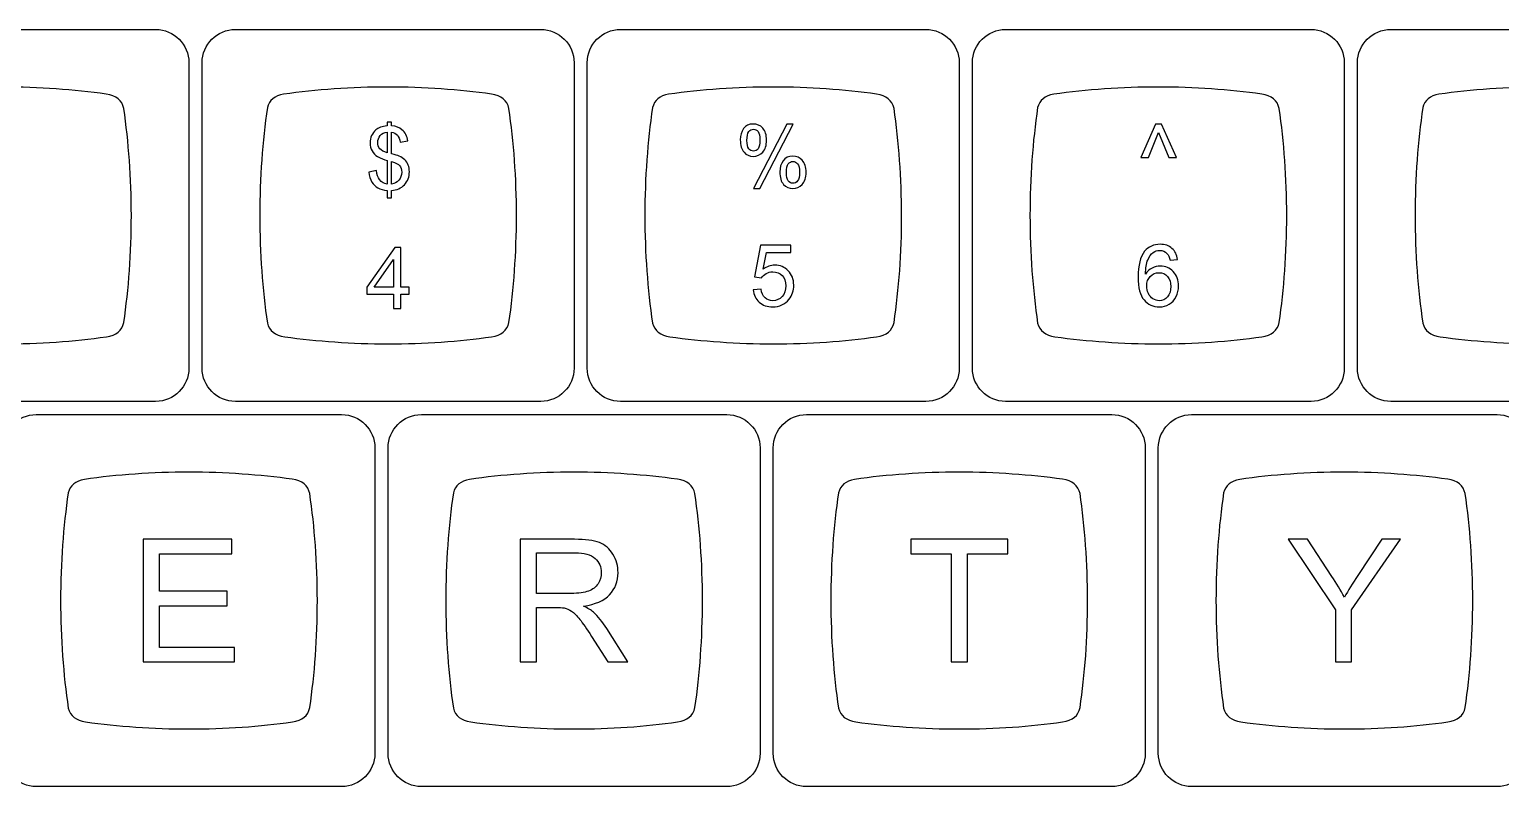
# Model space of a CAD drawing. Header units: millimetres. Extents: x -493 to 473, y -489 to 489.
# Drawn here: x -410 to -337.2, y -289.8 to -252.3 of the extents above; entities that cross this region are included whole.
import ezdxf

# ---------------------------------------------------------------- set-up
doc = ezdxf.new("R2010")
doc.units = ezdxf.units.MM
doc.header["$MEASUREMENT"] = 0
doc.layers.add('Layer 1', color=7, linetype='Continuous')

msp = doc.modelspace()

# ---------------------------------------------------------------- linework, layer by layer
at = {"layer": 'Layer 1', "color": 169}
for points in [[(-418.873, -270.7455), (-418.873, -270.7455), (-403.7656, -270.7455), (-403.7656, -270.7455), (-403.7656, -270.7455), (-402.8601, -270.7455), (-402.1193, -270.0047), (-402.1193, -269.0992), (-402.1193, -269.0992), (-402.1193, -269.0992), (-402.1193, -253.9918), (-402.1193, -253.9918), (-402.1193, -253.9918), (-402.1193, -253.0863), (-402.8601, -252.3455), (-403.7656, -252.3455), (-403.7656, -252.3455), (-403.7656, -252.3455), (-418.873, -252.3455), (-418.873, -252.3455), (-418.873, -252.3455), (-419.7785, -252.3455), (-420.5193, -253.0863), (-420.5193, -253.9918), (-420.5193, -253.9918), (-420.5193, -253.9918), (-420.5193, -269.0992), (-420.5193, -269.0992), (-420.5193, -269.0992), (-420.5193, -270.0047), (-419.7785, -270.7455), (-418.873, -270.7455)], [(-399.823, -270.7455), (-399.823, -270.7455), (-384.7156, -270.7455), (-384.7156, -270.7455), (-384.7156, -270.7455), (-383.8101, -270.7455), (-383.0693, -270.0047), (-383.0693, -269.0992), (-383.0693, -269.0992), (-383.0693, -269.0992), (-383.0693, -253.9918), (-383.0693, -253.9918), (-383.0693, -253.9918), (-383.0693, -253.0863), (-383.8101, -252.3455), (-384.7156, -252.3455), (-384.7156, -252.3455), (-384.7156, -252.3455), (-399.823, -252.3455), (-399.823, -252.3455), (-399.823, -252.3455), (-400.7285, -252.3455), (-401.4693, -253.0863), (-401.4693, -253.9918), (-401.4693, -253.9918), (-401.4693, -253.9918), (-401.4693, -269.0992), (-401.4693, -269.0992), (-401.4693, -269.0992), (-401.4693, -270.0047), (-400.7285, -270.7455), (-399.823, -270.7455)], [(-380.773, -270.7455), (-380.773, -270.7455), (-365.6656, -270.7455), (-365.6656, -270.7455), (-365.6656, -270.7455), (-364.7601, -270.7455), (-364.0193, -270.0047), (-364.0193, -269.0992), (-364.0193, -269.0992), (-364.0193, -269.0992), (-364.0193, -253.9918), (-364.0193, -253.9918), (-364.0193, -253.9918), (-364.0193, -253.0863), (-364.7601, -252.3455), (-365.6656, -252.3455), (-365.6656, -252.3455), (-365.6656, -252.3455), (-380.773, -252.3455), (-380.773, -252.3455), (-380.773, -252.3455), (-381.6785, -252.3455), (-382.4193, -253.0863), (-382.4193, -253.9918), (-382.4193, -253.9918), (-382.4193, -253.9918), (-382.4193, -269.0992), (-382.4193, -269.0992), (-382.4193, -269.0992), (-382.4193, -270.0047), (-381.6785, -270.7455), (-380.773, -270.7455)], [(-361.723, -270.7455), (-361.723, -270.7455), (-346.6156, -270.7455), (-346.6156, -270.7455), (-346.6156, -270.7455), (-345.7101, -270.7455), (-344.9693, -270.0047), (-344.9693, -269.0992), (-344.9693, -269.0992), (-344.9693, -269.0992), (-344.9693, -253.9918), (-344.9693, -253.9918), (-344.9693, -253.9918), (-344.9693, -253.0863), (-345.7101, -252.3455), (-346.6156, -252.3455), (-346.6156, -252.3455), (-346.6156, -252.3455), (-361.723, -252.3455), (-361.723, -252.3455), (-361.723, -252.3455), (-362.6285, -252.3455), (-363.3693, -253.0863), (-363.3693, -253.9918), (-363.3693, -253.9918), (-363.3693, -253.9918), (-363.3693, -269.0992), (-363.3693, -269.0992), (-363.3693, -269.0992), (-363.3693, -270.0047), (-362.6285, -270.7455), (-361.723, -270.7455)], [(-342.673, -270.7455), (-342.673, -270.7455), (-327.5656, -270.7455), (-327.5656, -270.7455), (-327.5656, -270.7455), (-326.6601, -270.7455), (-325.9193, -270.0047), (-325.9193, -269.0992), (-325.9193, -269.0992), (-325.9193, -269.0992), (-325.9193, -253.9918), (-325.9193, -253.9918), (-325.9193, -253.9918), (-325.9193, -253.0863), (-326.6601, -252.3455), (-327.5656, -252.3455), (-327.5656, -252.3455), (-327.5656, -252.3455), (-342.673, -252.3455), (-342.673, -252.3455), (-342.673, -252.3455), (-343.5785, -252.3455), (-344.3193, -253.0863), (-344.3193, -253.9918), (-344.3193, -253.9918), (-344.3193, -253.9918), (-344.3193, -269.0992), (-344.3193, -269.0992), (-344.3193, -269.0992), (-344.3193, -270.0047), (-343.5785, -270.7455), (-342.673, -270.7455)], [(-409.673, -289.7955), (-409.673, -289.7955), (-394.5656, -289.7955), (-394.5656, -289.7955), (-394.5656, -289.7955), (-393.6601, -289.7955), (-392.9193, -289.0547), (-392.9193, -288.1492), (-392.9193, -288.1492), (-392.9193, -288.1492), (-392.9193, -273.0418), (-392.9193, -273.0418), (-392.9193, -273.0418), (-392.9193, -272.1363), (-393.6601, -271.3955), (-394.5656, -271.3955), (-394.5656, -271.3955), (-394.5656, -271.3955), (-409.673, -271.3955), (-409.673, -271.3955), (-409.673, -271.3955), (-410.5785, -271.3955), (-411.3193, -272.1363), (-411.3193, -273.0418), (-411.3193, -273.0418), (-411.3193, -273.0418), (-411.3193, -288.1492), (-411.3193, -288.1492), (-411.3193, -288.1492), (-411.3193, -289.0547), (-410.5785, -289.7955), (-409.673, -289.7955)], [(-390.623, -289.7955), (-390.623, -289.7955), (-375.5156, -289.7955), (-375.5156, -289.7955), (-375.5156, -289.7955), (-374.6101, -289.7955), (-373.8693, -289.0547), (-373.8693, -288.1492), (-373.8693, -288.1492), (-373.8693, -288.1492), (-373.8693, -273.0418), (-373.8693, -273.0418), (-373.8693, -273.0418), (-373.8693, -272.1363), (-374.6101, -271.3955), (-375.5156, -271.3955), (-375.5156, -271.3955), (-375.5156, -271.3955), (-390.623, -271.3955), (-390.623, -271.3955), (-390.623, -271.3955), (-391.5285, -271.3955), (-392.2693, -272.1363), (-392.2693, -273.0418), (-392.2693, -273.0418), (-392.2693, -273.0418), (-392.2693, -288.1492), (-392.2693, -288.1492), (-392.2693, -288.1492), (-392.2693, -289.0547), (-391.5285, -289.7955), (-390.623, -289.7955)], [(-371.573, -289.7955), (-371.573, -289.7955), (-356.4656, -289.7955), (-356.4656, -289.7955), (-356.4656, -289.7955), (-355.5601, -289.7955), (-354.8193, -289.0547), (-354.8193, -288.1492), (-354.8193, -288.1492), (-354.8193, -288.1492), (-354.8193, -273.0418), (-354.8193, -273.0418), (-354.8193, -273.0418), (-354.8193, -272.1363), (-355.5601, -271.3955), (-356.4656, -271.3955), (-356.4656, -271.3955), (-356.4656, -271.3955), (-371.573, -271.3955), (-371.573, -271.3955), (-371.573, -271.3955), (-372.4785, -271.3955), (-373.2193, -272.1363), (-373.2193, -273.0418), (-373.2193, -273.0418), (-373.2193, -273.0418), (-373.2193, -288.1492), (-373.2193, -288.1492), (-373.2193, -288.1492), (-373.2193, -289.0547), (-372.4785, -289.7955), (-371.573, -289.7955)], [(-352.523, -289.7955), (-352.523, -289.7955), (-337.4156, -289.7955), (-337.4156, -289.7955), (-337.4156, -289.7955), (-336.5101, -289.7955), (-335.7693, -289.0547), (-335.7693, -288.1492), (-335.7693, -288.1492), (-335.7693, -288.1492), (-335.7693, -273.0418), (-335.7693, -273.0418), (-335.7693, -273.0418), (-335.7693, -272.1363), (-336.5101, -271.3955), (-337.4156, -271.3955), (-337.4156, -271.3955), (-337.4156, -271.3955), (-352.523, -271.3955), (-352.523, -271.3955), (-352.523, -271.3955), (-353.4285, -271.3955), (-354.1693, -272.1363), (-354.1693, -273.0418), (-354.1693, -273.0418), (-354.1693, -273.0418), (-354.1693, -288.1492), (-354.1693, -288.1492), (-354.1693, -288.1492), (-354.1693, -289.0547), (-353.4285, -289.7955), (-352.523, -289.7955)]]:
    msp.add_open_spline(points, degree=3, knots=[0, 0, 0, 0, 0.1111111, 0.1111111, 0.1111111, 0.1111111, 0.2222222, 0.2222222, 0.2222222, 0.2222222, 0.3333333, 0.3333333, 0.3333333, 0.3333333, 0.4444444, 0.4444444, 0.4444444, 0.4444444, 0.5555556, 0.5555556, 0.5555556, 0.5555556, 0.6666667, 0.6666667, 0.6666667, 0.6666667, 0.7777778, 0.7777778, 0.7777778, 0.7777778, 1, 1, 1, 1], dxfattribs=at)
at = {"layer": 'Layer 1', "color": 159}
for points in [[(-411.3191, -255.196), (-409.5285, -255.1965), (-407.8086, -255.3194), (-406.2064, -255.5449), (-406.2064, -255.5449), (-406.2064, -255.5449), (-406.2064, -255.545), (-406.2064, -255.545), (-406.2064, -255.545), (-405.7196, -255.6179), (-405.4297, -255.8505), (-405.3425, -256.2552), (-405.3425, -256.2552), (-405.1005, -257.9081), (-404.9682, -259.6897), (-404.9678, -261.5475), (-404.9678, -261.5475), (-404.9673, -263.4052), (-405.0988, -265.1868), (-405.34, -266.8397), (-405.34, -266.8397), (-405.427, -267.2439), (-405.7163, -267.4763), (-406.202, -267.5492), (-406.202, -267.5492), (-407.8045, -267.7741), (-409.5249, -267.8963), (-411.3162, -267.8959), (-411.3162, -267.8959), (-413.108, -267.8955), (-414.829, -267.7723), (-416.432, -267.5465), (-416.432, -267.5465), (-416.432, -267.5465), (-416.4319, -267.5461), (-416.4319, -267.5461), (-416.4319, -267.5461), (-416.9049, -267.4753), (-417.1921, -267.2536), (-417.288, -266.8696), (-417.288, -266.8696), (-417.533, -265.2075), (-417.6671, -263.4146), (-417.6675, -261.5445), (-417.6675, -261.5445), (-417.668, -259.6727), (-417.5345, -257.8783), (-417.2899, -256.215), (-417.2899, -256.215), (-417.1973, -255.8481), (-416.9293, -255.6301), (-416.4905, -255.5509), (-416.4905, -255.5509), (-414.8718, -255.3208), (-413.1317, -255.1956), (-411.3191, -255.196)], [(-392.2691, -255.196), (-390.4785, -255.1965), (-388.7586, -255.3194), (-387.1564, -255.5449), (-387.1564, -255.5449), (-387.1564, -255.5449), (-387.1564, -255.545), (-387.1564, -255.545), (-387.1564, -255.545), (-386.6696, -255.6179), (-386.3797, -255.8505), (-386.2925, -256.2552), (-386.2925, -256.2552), (-386.0505, -257.9081), (-385.9182, -259.6897), (-385.9178, -261.5475), (-385.9178, -261.5475), (-385.9173, -263.4052), (-386.0488, -265.1868), (-386.29, -266.8397), (-386.29, -266.8397), (-386.377, -267.2439), (-386.6663, -267.4763), (-387.152, -267.5492), (-387.152, -267.5492), (-388.7545, -267.7741), (-390.4749, -267.8963), (-392.2662, -267.8959), (-392.2662, -267.8959), (-394.058, -267.8955), (-395.779, -267.7723), (-397.382, -267.5465), (-397.382, -267.5465), (-397.382, -267.5465), (-397.3819, -267.5461), (-397.3819, -267.5461), (-397.3819, -267.5461), (-397.8549, -267.4753), (-398.1421, -267.2536), (-398.238, -266.8696), (-398.238, -266.8696), (-398.483, -265.2075), (-398.6171, -263.4146), (-398.6175, -261.5445), (-398.6175, -261.5445), (-398.618, -259.6727), (-398.4845, -257.8783), (-398.2399, -256.215), (-398.2399, -256.215), (-398.1473, -255.8481), (-397.8793, -255.6301), (-397.4405, -255.5509), (-397.4405, -255.5509), (-395.8218, -255.3208), (-394.0817, -255.1956), (-392.2691, -255.196)], [(-373.2191, -255.196), (-371.4285, -255.1965), (-369.7086, -255.3194), (-368.1064, -255.5449), (-368.1064, -255.5449), (-368.1064, -255.5449), (-368.1064, -255.545), (-368.1064, -255.545), (-368.1064, -255.545), (-367.6196, -255.6179), (-367.3297, -255.8505), (-367.2425, -256.2552), (-367.2425, -256.2552), (-367.0005, -257.9081), (-366.8682, -259.6897), (-366.8678, -261.5475), (-366.8678, -261.5475), (-366.8673, -263.4052), (-366.9988, -265.1868), (-367.24, -266.8397), (-367.24, -266.8397), (-367.327, -267.2439), (-367.6163, -267.4763), (-368.102, -267.5492), (-368.102, -267.5492), (-369.7045, -267.7741), (-371.4249, -267.8963), (-373.2162, -267.8959), (-373.2162, -267.8959), (-375.008, -267.8955), (-376.729, -267.7723), (-378.332, -267.5465), (-378.332, -267.5465), (-378.332, -267.5465), (-378.3319, -267.5461), (-378.3319, -267.5461), (-378.3319, -267.5461), (-378.8049, -267.4753), (-379.0921, -267.2536), (-379.188, -266.8696), (-379.188, -266.8696), (-379.433, -265.2075), (-379.5671, -263.4146), (-379.5675, -261.5445), (-379.5675, -261.5445), (-379.568, -259.6727), (-379.4345, -257.8783), (-379.1899, -256.215), (-379.1899, -256.215), (-379.0973, -255.8481), (-378.8293, -255.6301), (-378.3905, -255.5509), (-378.3905, -255.5509), (-376.7718, -255.3208), (-375.0317, -255.1956), (-373.2191, -255.196)], [(-354.1691, -255.196), (-352.3785, -255.1965), (-350.6586, -255.3194), (-349.0564, -255.5449), (-349.0564, -255.5449), (-349.0564, -255.5449), (-349.0564, -255.545), (-349.0564, -255.545), (-349.0564, -255.545), (-348.5696, -255.6179), (-348.2797, -255.8505), (-348.1925, -256.2552), (-348.1925, -256.2552), (-347.9505, -257.9081), (-347.8182, -259.6897), (-347.8178, -261.5475), (-347.8178, -261.5475), (-347.8173, -263.4052), (-347.9488, -265.1868), (-348.19, -266.8397), (-348.19, -266.8397), (-348.277, -267.2439), (-348.5663, -267.4763), (-349.052, -267.5492), (-349.052, -267.5492), (-350.6545, -267.7741), (-352.3749, -267.8963), (-354.1662, -267.8959), (-354.1662, -267.8959), (-355.958, -267.8955), (-357.679, -267.7723), (-359.282, -267.5465), (-359.282, -267.5465), (-359.282, -267.5465), (-359.2819, -267.5461), (-359.2819, -267.5461), (-359.2819, -267.5461), (-359.7549, -267.4753), (-360.0421, -267.2536), (-360.138, -266.8696), (-360.138, -266.8696), (-360.383, -265.2075), (-360.5171, -263.4146), (-360.5175, -261.5445), (-360.5175, -261.5445), (-360.518, -259.6727), (-360.3845, -257.8783), (-360.1399, -256.215), (-360.1399, -256.215), (-360.0473, -255.8481), (-359.7793, -255.6301), (-359.3405, -255.5509), (-359.3405, -255.5509), (-357.7218, -255.3208), (-355.9817, -255.1956), (-354.1691, -255.196)], [(-335.1191, -255.196), (-333.3285, -255.1965), (-331.6086, -255.3194), (-330.0064, -255.5449), (-330.0064, -255.5449), (-330.0064, -255.5449), (-330.0064, -255.545), (-330.0064, -255.545), (-330.0064, -255.545), (-329.5196, -255.6179), (-329.2297, -255.8505), (-329.1425, -256.2552), (-329.1425, -256.2552), (-328.9005, -257.9081), (-328.7682, -259.6897), (-328.7678, -261.5475), (-328.7678, -261.5475), (-328.7673, -263.4052), (-328.8988, -265.1868), (-329.14, -266.8397), (-329.14, -266.8397), (-329.227, -267.2439), (-329.5163, -267.4763), (-330.002, -267.5492), (-330.002, -267.5492), (-331.6045, -267.7741), (-333.3249, -267.8963), (-335.1162, -267.8959), (-335.1162, -267.8959), (-336.908, -267.8955), (-338.629, -267.7723), (-340.232, -267.5465), (-340.232, -267.5465), (-340.232, -267.5465), (-340.2319, -267.5461), (-340.2319, -267.5461), (-340.2319, -267.5461), (-340.7049, -267.4753), (-340.9921, -267.2536), (-341.088, -266.8696), (-341.088, -266.8696), (-341.333, -265.2075), (-341.4671, -263.4146), (-341.4675, -261.5445), (-341.4675, -261.5445), (-341.468, -259.6727), (-341.3345, -257.8783), (-341.0899, -256.215), (-341.0899, -256.215), (-340.9973, -255.8481), (-340.7293, -255.6301), (-340.2905, -255.5509), (-340.2905, -255.5509), (-338.6718, -255.3208), (-336.9317, -255.1956), (-335.1191, -255.196)], [(-402.1191, -274.246), (-400.3285, -274.2465), (-398.6086, -274.3694), (-397.0064, -274.5949), (-397.0064, -274.5949), (-397.0064, -274.5949), (-397.0064, -274.595), (-397.0064, -274.595), (-397.0064, -274.595), (-396.5196, -274.6679), (-396.2297, -274.9005), (-396.1425, -275.3052), (-396.1425, -275.3052), (-395.9005, -276.9581), (-395.7682, -278.7397), (-395.7678, -280.5975), (-395.7678, -280.5975), (-395.7673, -282.4552), (-395.8988, -284.2368), (-396.14, -285.8897), (-396.14, -285.8897), (-396.227, -286.2939), (-396.5163, -286.5263), (-397.002, -286.5992), (-397.002, -286.5992), (-398.6045, -286.8241), (-400.3249, -286.9463), (-402.1162, -286.9459), (-402.1162, -286.9459), (-403.908, -286.9455), (-405.629, -286.8223), (-407.232, -286.5965), (-407.232, -286.5965), (-407.232, -286.5965), (-407.2319, -286.5961), (-407.2319, -286.5961), (-407.2319, -286.5961), (-407.7049, -286.5253), (-407.9921, -286.3036), (-408.088, -285.9196), (-408.088, -285.9196), (-408.333, -284.2575), (-408.4671, -282.4646), (-408.4675, -280.5945), (-408.4675, -280.5945), (-408.468, -278.7227), (-408.3345, -276.9283), (-408.0899, -275.265), (-408.0899, -275.265), (-407.9973, -274.8981), (-407.7293, -274.6801), (-407.2905, -274.6009), (-407.2905, -274.6009), (-405.6718, -274.3708), (-403.9317, -274.2456), (-402.1191, -274.246)], [(-383.0691, -274.246), (-381.2785, -274.2465), (-379.5586, -274.3694), (-377.9564, -274.5949), (-377.9564, -274.5949), (-377.9564, -274.5949), (-377.9564, -274.595), (-377.9564, -274.595), (-377.9564, -274.595), (-377.4696, -274.6679), (-377.1797, -274.9005), (-377.0925, -275.3052), (-377.0925, -275.3052), (-376.8505, -276.9581), (-376.7182, -278.7397), (-376.7178, -280.5975), (-376.7178, -280.5975), (-376.7173, -282.4552), (-376.8488, -284.2368), (-377.09, -285.8897), (-377.09, -285.8897), (-377.177, -286.2939), (-377.4663, -286.5263), (-377.952, -286.5992), (-377.952, -286.5992), (-379.5545, -286.8241), (-381.2749, -286.9463), (-383.0662, -286.9459), (-383.0662, -286.9459), (-384.858, -286.9455), (-386.579, -286.8223), (-388.182, -286.5965), (-388.182, -286.5965), (-388.182, -286.5965), (-388.1819, -286.5961), (-388.1819, -286.5961), (-388.1819, -286.5961), (-388.6549, -286.5253), (-388.9421, -286.3036), (-389.038, -285.9196), (-389.038, -285.9196), (-389.283, -284.2575), (-389.4171, -282.4646), (-389.4175, -280.5945), (-389.4175, -280.5945), (-389.418, -278.7227), (-389.2845, -276.9283), (-389.0399, -275.265), (-389.0399, -275.265), (-388.9473, -274.8981), (-388.6793, -274.6801), (-388.2405, -274.6009), (-388.2405, -274.6009), (-386.6218, -274.3708), (-384.8817, -274.2456), (-383.0691, -274.246)], [(-364.0191, -274.246), (-362.2285, -274.2465), (-360.5086, -274.3694), (-358.9064, -274.5949), (-358.9064, -274.5949), (-358.9064, -274.5949), (-358.9064, -274.595), (-358.9064, -274.595), (-358.9064, -274.595), (-358.4196, -274.6679), (-358.1297, -274.9005), (-358.0425, -275.3052), (-358.0425, -275.3052), (-357.8005, -276.9581), (-357.6682, -278.7397), (-357.6678, -280.5975), (-357.6678, -280.5975), (-357.6673, -282.4552), (-357.7988, -284.2368), (-358.04, -285.8897), (-358.04, -285.8897), (-358.127, -286.2939), (-358.4163, -286.5263), (-358.902, -286.5992), (-358.902, -286.5992), (-360.5045, -286.8241), (-362.2249, -286.9463), (-364.0162, -286.9459), (-364.0162, -286.9459), (-365.808, -286.9455), (-367.529, -286.8223), (-369.132, -286.5965), (-369.132, -286.5965), (-369.132, -286.5965), (-369.1319, -286.5961), (-369.1319, -286.5961), (-369.1319, -286.5961), (-369.6049, -286.5253), (-369.8921, -286.3036), (-369.988, -285.9196), (-369.988, -285.9196), (-370.233, -284.2575), (-370.3671, -282.4646), (-370.3675, -280.5945), (-370.3675, -280.5945), (-370.368, -278.7227), (-370.2345, -276.9283), (-369.9899, -275.265), (-369.9899, -275.265), (-369.8973, -274.8981), (-369.6293, -274.6801), (-369.1905, -274.6009), (-369.1905, -274.6009), (-367.5718, -274.3708), (-365.8317, -274.2456), (-364.0191, -274.246)], [(-344.9691, -274.246), (-343.1785, -274.2465), (-341.4586, -274.3694), (-339.8564, -274.5949), (-339.8564, -274.5949), (-339.8564, -274.5949), (-339.8564, -274.595), (-339.8564, -274.595), (-339.8564, -274.595), (-339.3696, -274.6679), (-339.0797, -274.9005), (-338.9925, -275.3052), (-338.9925, -275.3052), (-338.7505, -276.9581), (-338.6182, -278.7397), (-338.6178, -280.5975), (-338.6178, -280.5975), (-338.6173, -282.4552), (-338.7488, -284.2368), (-338.99, -285.8897), (-338.99, -285.8897), (-339.077, -286.2939), (-339.3663, -286.5263), (-339.852, -286.5992), (-339.852, -286.5992), (-341.4545, -286.8241), (-343.1749, -286.9463), (-344.9662, -286.9459), (-344.9662, -286.9459), (-346.758, -286.9455), (-348.479, -286.8223), (-350.082, -286.5965), (-350.082, -286.5965), (-350.082, -286.5965), (-350.0819, -286.5961), (-350.0819, -286.5961), (-350.0819, -286.5961), (-350.5549, -286.5253), (-350.8421, -286.3036), (-350.938, -285.9196), (-350.938, -285.9196), (-351.183, -284.2575), (-351.3171, -282.4646), (-351.3175, -280.5945), (-351.3175, -280.5945), (-351.318, -278.7227), (-351.1845, -276.9283), (-350.9399, -275.265), (-350.9399, -275.265), (-350.8473, -274.8981), (-350.5793, -274.6801), (-350.1405, -274.6009), (-350.1405, -274.6009), (-348.5218, -274.3708), (-346.7817, -274.2456), (-344.9691, -274.246)]]:
    msp.add_open_spline(points, degree=3, knots=[0, 0, 0, 0, 0.0666667, 0.0666667, 0.0666667, 0.0666667, 0.1333333, 0.1333333, 0.1333333, 0.1333333, 0.2, 0.2, 0.2, 0.2, 0.2666667, 0.2666667, 0.2666667, 0.2666667, 0.3333333, 0.3333333, 0.3333333, 0.3333333, 0.4, 0.4, 0.4, 0.4, 0.4666667, 0.4666667, 0.4666667, 0.4666667, 0.5333333, 0.5333333, 0.5333333, 0.5333333, 0.6, 0.6, 0.6, 0.6, 0.6666667, 0.6666667, 0.6666667, 0.6666667, 0.7333333, 0.7333333, 0.7333333, 0.7333333, 0.8, 0.8, 0.8, 0.8, 0.8666667, 0.8666667, 0.8666667, 0.8666667, 1, 1, 1, 1], dxfattribs=at)
at = {"layer": 'Layer 1', "color": 132}
for points, knots in [([(-392.3163, -260.6814), (-392.3163, -260.6814), (-392.3163, -260.3089), (-392.3163, -260.3089), (-392.3163, -260.3089), (-392.5019, -260.2856), (-392.6529, -260.244), (-392.7693, -260.184), (-392.7693, -260.184), (-392.8857, -260.124), (-392.9859, -260.0267), (-393.0705, -259.8933), (-393.0705, -259.8933), (-393.1552, -259.7593), (-393.2039, -259.5963), (-393.218, -259.403), (-393.218, -259.403), (-393.218, -259.403), (-392.8455, -259.331), (-392.8455, -259.331), (-392.8455, -259.331), (-392.8165, -259.5321), (-392.7657, -259.6795), (-392.6924, -259.7734), (-392.6924, -259.7734), (-392.5879, -259.906), (-392.4624, -259.9801), (-392.3163, -259.9956), (-392.3163, -259.9956), (-392.3163, -259.9956), (-392.3163, -258.8265), (-392.3163, -258.8265), (-392.3163, -258.8265), (-392.4694, -258.787), (-392.6253, -258.7221), (-392.7848, -258.6325), (-392.7848, -258.6325), (-392.9033, -258.5669), (-392.9943, -258.4752), (-393.0585, -258.3581), (-393.0585, -258.3581), (-393.1228, -258.2402), (-393.1545, -258.1076), (-393.1545, -257.9587), (-393.1545, -257.9587), (-393.1545, -257.6941), (-393.0607, -257.4796), (-392.8737, -257.3153), (-392.8737, -257.3153), (-392.7488, -257.2052), (-392.5625, -257.1375), (-392.3163, -257.1128), (-392.3163, -257.1128), (-392.3163, -257.1128), (-392.3163, -256.935), (-392.3163, -256.935), (-392.3163, -256.935), (-392.3163, -256.935), (-392.0962, -256.935), (-392.0962, -256.935), (-392.0962, -256.935), (-392.0962, -256.935), (-392.0962, -257.1128), (-392.0962, -257.1128), (-392.0962, -257.1128), (-391.881, -257.1332), (-391.7102, -257.1974), (-391.5839, -257.304), (-391.5839, -257.304), (-391.4224, -257.4394), (-391.325, -257.6257), (-391.2918, -257.8621), (-391.2918, -257.8621), (-391.2918, -257.8621), (-391.6728, -257.9213), (-391.6728, -257.9213), (-391.6728, -257.9213), (-391.6947, -257.7739), (-391.7406, -257.6603), (-391.8104, -257.5819), (-391.8104, -257.5819), (-391.8796, -257.5029), (-391.9748, -257.4514), (-392.0962, -257.426), (-392.0962, -257.426), (-392.0962, -257.426), (-392.0962, -258.4985), (-392.0962, -258.4985), (-392.0962, -258.4985), (-391.9092, -258.5464), (-391.7857, -258.5838), (-391.7251, -258.6099), (-391.7251, -258.6099), (-391.6093, -258.6607), (-391.5155, -258.7228), (-391.4428, -258.7962), (-391.4428, -258.7962), (-391.3695, -258.8689), (-391.3137, -258.9557), (-391.2742, -259.0565), (-391.2742, -259.0565), (-391.2354, -259.1567), (-391.2157, -259.2661), (-391.2157, -259.3832), (-391.2157, -259.3832), (-391.2157, -259.6407), (-391.2975, -259.8552), (-391.4612, -260.0281), (-391.4612, -260.0281), (-391.6249, -260.2002), (-391.8365, -260.292), (-392.0962, -260.3047), (-392.0962, -260.3047), (-392.0962, -260.3047), (-392.0962, -260.6814), (-392.0962, -260.6814), (-392.0962, -260.6814), (-392.0962, -260.6814), (-392.3163, -260.6814), (-392.3163, -260.6814)], [0, 0, 0, 0, 0.0322581, 0.0322581, 0.0322581, 0.0322581, 0.0645161, 0.0645161, 0.0645161, 0.0645161, 0.0967742, 0.0967742, 0.0967742, 0.0967742, 0.1290323, 0.1290323, 0.1290323, 0.1290323, 0.1612903, 0.1612903, 0.1612903, 0.1612903, 0.1935484, 0.1935484, 0.1935484, 0.1935484, 0.2258065, 0.2258065, 0.2258065, 0.2258065, 0.2580645, 0.2580645, 0.2580645, 0.2580645, 0.2903226, 0.2903226, 0.2903226, 0.2903226, 0.3225806, 0.3225806, 0.3225806, 0.3225806, 0.3548387, 0.3548387, 0.3548387, 0.3548387, 0.3870968, 0.3870968, 0.3870968, 0.3870968, 0.4193548, 0.4193548, 0.4193548, 0.4193548, 0.4516129, 0.4516129, 0.4516129, 0.4516129, 0.483871, 0.483871, 0.483871, 0.483871, 0.516129, 0.516129, 0.516129, 0.516129, 0.5483871, 0.5483871, 0.5483871, 0.5483871, 0.5806452, 0.5806452, 0.5806452, 0.5806452, 0.6129032, 0.6129032, 0.6129032, 0.6129032, 0.6451613, 0.6451613, 0.6451613, 0.6451613, 0.6774194, 0.6774194, 0.6774194, 0.6774194, 0.7096774, 0.7096774, 0.7096774, 0.7096774, 0.7419355, 0.7419355, 0.7419355, 0.7419355, 0.7741935, 0.7741935, 0.7741935, 0.7741935, 0.8064516, 0.8064516, 0.8064516, 0.8064516, 0.8387097, 0.8387097, 0.8387097, 0.8387097, 0.8709677, 0.8709677, 0.8709677, 0.8709677, 0.9032258, 0.9032258, 0.9032258, 0.9032258, 0.9354839, 0.9354839, 0.9354839, 0.9354839, 1, 1, 1, 1]), ([(-392.3163, -257.4218), (-392.4602, -257.4437), (-392.5745, -257.5015), (-392.6571, -257.5961), (-392.6571, -257.5961), (-392.7403, -257.6899), (-392.782, -257.8007), (-392.782, -257.9291), (-392.782, -257.9291), (-392.782, -258.0561), (-392.7467, -258.1626), (-392.6761, -258.248), (-392.6761, -258.248), (-392.6056, -258.3334), (-392.4856, -258.3983), (-392.3163, -258.442), (-392.3163, -258.442), (-392.3163, -258.442), (-392.3163, -257.4218), (-392.3163, -257.4218)], [0, 0, 0, 0, 0.1666667, 0.1666667, 0.1666667, 0.1666667, 0.3333333, 0.3333333, 0.3333333, 0.3333333, 0.5, 0.5, 0.5, 0.5, 0.6666667, 0.6666667, 0.6666667, 0.6666667, 1, 1, 1, 1]), ([(-374.847, -257.8016), (-374.847, -257.5857), (-374.7926, -257.4015), (-374.6833, -257.2505), (-374.6833, -257.2505), (-374.5739, -257.0989), (-374.4159, -257.0234), (-374.2084, -257.0234), (-374.2084, -257.0234), (-374.0179, -257.0234), (-373.8599, -257.0911), (-373.735, -257.2266), (-373.735, -257.2266), (-373.6101, -257.362), (-373.5473, -257.5617), (-373.5473, -257.8242), (-373.5473, -257.8242), (-373.5473, -258.0803), (-373.6108, -258.2778), (-373.7371, -258.4161), (-373.7371, -258.4161), (-373.8634, -258.5544), (-374.0194, -258.6235), (-374.2042, -258.6235), (-374.2042, -258.6235), (-374.3884, -258.6235), (-374.5415, -258.5551), (-374.6635, -258.4189), (-374.6635, -258.4189), (-374.7856, -258.2828), (-374.847, -258.0767), (-374.847, -257.8016)], [0, 0, 0, 0, 0.1111111, 0.1111111, 0.1111111, 0.1111111, 0.2222222, 0.2222222, 0.2222222, 0.2222222, 0.3333333, 0.3333333, 0.3333333, 0.3333333, 0.4444444, 0.4444444, 0.4444444, 0.4444444, 0.5555556, 0.5555556, 0.5555556, 0.5555556, 0.6666667, 0.6666667, 0.6666667, 0.6666667, 0.7777778, 0.7777778, 0.7777778, 0.7777778, 1, 1, 1, 1]), ([(-374.1979, -257.2816), (-374.2903, -257.2816), (-374.3672, -257.3211), (-374.4286, -257.4008), (-374.4286, -257.4008), (-374.49, -257.4806), (-374.521, -257.6266), (-374.521, -257.839), (-374.521, -257.839), (-374.521, -258.0323), (-374.49, -258.1685), (-374.4279, -258.2468), (-374.4279, -258.2468), (-374.3658, -258.3258), (-374.2889, -258.3653), (-374.1979, -258.3653), (-374.1979, -258.3653), (-374.104, -258.3653), (-374.0264, -258.3258), (-373.965, -258.2461), (-373.965, -258.2461), (-373.9036, -258.1663), (-373.8733, -258.021), (-373.8733, -257.81), (-373.8733, -257.81), (-373.8733, -257.6153), (-373.9044, -257.4784), (-373.9664, -257.4001), (-373.9664, -257.4001), (-374.0285, -257.3211), (-374.1054, -257.2816), (-374.1979, -257.2816)], [0, 0, 0, 0, 0.1111111, 0.1111111, 0.1111111, 0.1111111, 0.2222222, 0.2222222, 0.2222222, 0.2222222, 0.3333333, 0.3333333, 0.3333333, 0.3333333, 0.4444444, 0.4444444, 0.4444444, 0.4444444, 0.5555556, 0.5555556, 0.5555556, 0.5555556, 0.6666667, 0.6666667, 0.6666667, 0.6666667, 0.7777778, 0.7777778, 0.7777778, 0.7777778, 1, 1, 1, 1]), ([(-374.1957, -260.2153), (-374.1957, -260.2153), (-372.5426, -257.0234), (-372.5426, -257.0234), (-372.5426, -257.0234), (-372.5426, -257.0234), (-372.2393, -257.0234), (-372.2393, -257.0234), (-372.2393, -257.0234), (-372.2393, -257.0234), (-373.8881, -260.2153), (-373.8881, -260.2153), (-373.8881, -260.2153), (-373.8881, -260.2153), (-374.1957, -260.2153), (-374.1957, -260.2153)], [0, 0, 0, 0, 0.2, 0.2, 0.2, 0.2, 0.4, 0.4, 0.4, 0.4, 0.6, 0.6, 0.6, 0.6, 1, 1, 1, 1]), ([(-354.6534, -258.6786), (-354.6534, -258.6786), (-355.0344, -258.6786), (-355.0344, -258.6786), (-355.0344, -258.6786), (-355.0344, -258.6786), (-354.3063, -257.0234), (-354.3063, -257.0234), (-354.3063, -257.0234), (-354.3063, -257.0234), (-354.0057, -257.0234), (-354.0057, -257.0234), (-354.0057, -257.0234), (-354.0057, -257.0234), (-353.2734, -258.6786), (-353.2734, -258.6786), (-353.2734, -258.6786), (-353.2734, -258.6786), (-353.6459, -258.6786), (-353.6459, -258.6786), (-353.6459, -258.6786), (-353.6459, -258.6786), (-354.1567, -257.4467), (-354.1567, -257.4467), (-354.1567, -257.4467), (-354.1567, -257.4467), (-354.6534, -258.6786), (-354.6534, -258.6786)], [0, 0, 0, 0, 0.125, 0.125, 0.125, 0.125, 0.25, 0.25, 0.25, 0.25, 0.375, 0.375, 0.375, 0.375, 0.5, 0.5, 0.5, 0.5, 0.625, 0.625, 0.625, 0.625, 0.75, 0.75, 0.75, 0.75, 1, 1, 1, 1]), ([(-392.0962, -259.9956), (-391.9515, -259.978), (-391.8323, -259.9152), (-391.7378, -259.8073), (-391.7378, -259.8073), (-391.6439, -259.7), (-391.5966, -259.5667), (-391.5966, -259.4086), (-391.5966, -259.4086), (-391.5966, -259.2732), (-391.6298, -259.1652), (-391.6968, -259.0827), (-391.6968, -259.0827), (-391.7639, -259.0008), (-391.8972, -258.9345), (-392.0962, -258.883), (-392.0962, -258.883), (-392.0962, -258.883), (-392.0962, -259.9956), (-392.0962, -259.9956)], [0, 0, 0, 0, 0.1666667, 0.1666667, 0.1666667, 0.1666667, 0.3333333, 0.3333333, 0.3333333, 0.3333333, 0.5, 0.5, 0.5, 0.5, 0.6666667, 0.6666667, 0.6666667, 0.6666667, 1, 1, 1, 1]), ([(-372.8912, -259.3933), (-372.8912, -259.176), (-372.8369, -258.9918), (-372.7275, -258.8409), (-372.7275, -258.8409), (-372.6188, -258.6906), (-372.4601, -258.6151), (-372.252, -258.6151), (-372.252, -258.6151), (-372.0615, -258.6151), (-371.9034, -258.6828), (-371.7785, -258.8183), (-371.7785, -258.8183), (-371.6536, -258.9537), (-371.5916, -259.1534), (-371.5916, -259.4159), (-371.5916, -259.4159), (-371.5916, -259.672), (-371.6544, -259.8695), (-371.7806, -260.0078), (-371.7806, -260.0078), (-371.9069, -260.1461), (-372.0636, -260.2153), (-372.2498, -260.2153), (-372.2498, -260.2153), (-372.4333, -260.2153), (-372.5857, -260.1468), (-372.7077, -260.01), (-372.7077, -260.01), (-372.8298, -259.8731), (-372.8912, -259.6671), (-372.8912, -259.3933)], [0, 0, 0, 0, 0.1111111, 0.1111111, 0.1111111, 0.1111111, 0.2222222, 0.2222222, 0.2222222, 0.2222222, 0.3333333, 0.3333333, 0.3333333, 0.3333333, 0.4444444, 0.4444444, 0.4444444, 0.4444444, 0.5555556, 0.5555556, 0.5555556, 0.5555556, 0.6666667, 0.6666667, 0.6666667, 0.6666667, 0.7777778, 0.7777778, 0.7777778, 0.7777778, 1, 1, 1, 1]), ([(-372.2414, -258.8733), (-372.3352, -258.8733), (-372.4121, -258.9128), (-372.4735, -258.9925), (-372.4735, -258.9925), (-372.5349, -259.0723), (-372.5652, -259.2183), (-372.5652, -259.4307), (-372.5652, -259.4307), (-372.5652, -259.6226), (-372.5342, -259.7581), (-372.4721, -259.8378), (-372.4721, -259.8378), (-372.4107, -259.9175), (-372.3345, -259.957), (-372.2435, -259.957), (-372.2435, -259.957), (-372.1482, -259.957), (-372.0706, -259.9175), (-372.0092, -259.8378), (-372.0092, -259.8378), (-371.9479, -259.7581), (-371.9175, -259.6127), (-371.9175, -259.4018), (-371.9175, -259.4018), (-371.9175, -259.207), (-371.9486, -259.0702), (-372.0107, -258.9918), (-372.0107, -258.9918), (-372.072, -258.9128), (-372.1489, -258.8733), (-372.2414, -258.8733)], [0, 0, 0, 0, 0.1111111, 0.1111111, 0.1111111, 0.1111111, 0.2222222, 0.2222222, 0.2222222, 0.2222222, 0.3333333, 0.3333333, 0.3333333, 0.3333333, 0.4444444, 0.4444444, 0.4444444, 0.4444444, 0.5555556, 0.5555556, 0.5555556, 0.5555556, 0.6666667, 0.6666667, 0.6666667, 0.6666667, 0.7777778, 0.7777778, 0.7777778, 0.7777778, 1, 1, 1, 1]), ([(-392.003, -266.157), (-392.003, -266.157), (-392.003, -265.4331), (-392.003, -265.4331), (-392.003, -265.4331), (-392.003, -265.4331), (-393.3196, -265.4331), (-393.3196, -265.4331), (-393.3196, -265.4331), (-393.3196, -265.4331), (-393.3196, -265.0902), (-393.3196, -265.0902), (-393.3196, -265.0902), (-393.3196, -265.0902), (-391.9353, -263.126), (-391.9353, -263.126), (-391.9353, -263.126), (-391.9353, -263.126), (-391.6305, -263.126), (-391.6305, -263.126), (-391.6305, -263.126), (-391.6305, -263.126), (-391.6305, -265.0902), (-391.6305, -265.0902), (-391.6305, -265.0902), (-391.6305, -265.0902), (-391.2199, -265.0902), (-391.2199, -265.0902), (-391.2199, -265.0902), (-391.2199, -265.0902), (-391.2199, -265.4331), (-391.2199, -265.4331), (-391.2199, -265.4331), (-391.2199, -265.4331), (-391.6305, -265.4331), (-391.6305, -265.4331), (-391.6305, -265.4331), (-391.6305, -265.4331), (-391.6305, -266.157), (-391.6305, -266.157), (-391.6305, -266.157), (-391.6305, -266.157), (-392.003, -266.157), (-392.003, -266.157)], [0, 0, 0, 0, 0.0833333, 0.0833333, 0.0833333, 0.0833333, 0.1666667, 0.1666667, 0.1666667, 0.1666667, 0.25, 0.25, 0.25, 0.25, 0.3333333, 0.3333333, 0.3333333, 0.3333333, 0.4166667, 0.4166667, 0.4166667, 0.4166667, 0.5, 0.5, 0.5, 0.5, 0.5833333, 0.5833333, 0.5833333, 0.5833333, 0.6666667, 0.6666667, 0.6666667, 0.6666667, 0.75, 0.75, 0.75, 0.75, 0.8333333, 0.8333333, 0.8333333, 0.8333333, 1, 1, 1, 1]), ([(-374.2098, -265.2209), (-374.2098, -265.2209), (-373.8203, -265.1913), (-373.8203, -265.1913), (-373.8203, -265.1913), (-373.7914, -265.3811), (-373.7244, -265.5236), (-373.62, -265.6196), (-373.62, -265.6196), (-373.5155, -265.7148), (-373.3878, -265.7628), (-373.2376, -265.7628), (-373.2376, -265.7628), (-373.0562, -265.7628), (-372.9045, -265.6951), (-372.7811, -265.5603), (-372.7811, -265.5603), (-372.6583, -265.4248), (-372.5969, -265.2456), (-372.5969, -265.0227), (-372.5969, -265.0227), (-372.5969, -264.8103), (-372.6555, -264.6431), (-372.7733, -264.5203), (-372.7733, -264.5203), (-372.8911, -264.3976), (-373.0471, -264.3362), (-373.2411, -264.3362), (-373.2411, -264.3362), (-373.3617, -264.3362), (-373.4697, -264.3637), (-373.5656, -264.4187), (-373.5656, -264.4187), (-373.6609, -264.4738), (-373.7357, -264.545), (-373.7907, -264.6325), (-373.7907, -264.6325), (-373.7907, -264.6325), (-374.1421, -264.5817), (-374.1421, -264.5817), (-374.1421, -264.5817), (-374.1421, -264.5817), (-373.85, -263.0239), (-373.85, -263.0239), (-373.85, -263.0239), (-373.85, -263.0239), (-372.3471, -263.0239), (-372.3471, -263.0239), (-372.3471, -263.0239), (-372.3471, -263.0239), (-372.3471, -263.3795), (-372.3471, -263.3795), (-372.3471, -263.3795), (-372.3471, -263.3795), (-373.5529, -263.3795), (-373.5529, -263.3795), (-373.5529, -263.3795), (-373.5529, -263.3795), (-373.7145, -264.1972), (-373.7145, -264.1972), (-373.7145, -264.1972), (-373.5332, -264.0695), (-373.3427, -264.006), (-373.1437, -264.006), (-373.1437, -264.006), (-372.8798, -264.006), (-372.6569, -264.0977), (-372.4756, -264.2811), (-372.4756, -264.2811), (-372.2942, -264.4646), (-372.2032, -264.7002), (-372.2032, -264.9881), (-372.2032, -264.9881), (-372.2032, -265.2626), (-372.2829, -265.4996), (-372.4424, -265.6993), (-372.4424, -265.6993), (-372.6364, -265.9448), (-372.9017, -266.0676), (-373.2376, -266.0676), (-373.2376, -266.0676), (-373.5127, -266.0676), (-373.7371, -265.99), (-373.9114, -265.8355), (-373.9114, -265.8355), (-374.0856, -265.681), (-374.1851, -265.4763), (-374.2098, -265.2209)], [0, 0, 0, 0, 0.0434783, 0.0434783, 0.0434783, 0.0434783, 0.0869565, 0.0869565, 0.0869565, 0.0869565, 0.1304348, 0.1304348, 0.1304348, 0.1304348, 0.173913, 0.173913, 0.173913, 0.173913, 0.2173913, 0.2173913, 0.2173913, 0.2173913, 0.2608696, 0.2608696, 0.2608696, 0.2608696, 0.3043478, 0.3043478, 0.3043478, 0.3043478, 0.3478261, 0.3478261, 0.3478261, 0.3478261, 0.3913043, 0.3913043, 0.3913043, 0.3913043, 0.4347826, 0.4347826, 0.4347826, 0.4347826, 0.4782609, 0.4782609, 0.4782609, 0.4782609, 0.5217391, 0.5217391, 0.5217391, 0.5217391, 0.5652174, 0.5652174, 0.5652174, 0.5652174, 0.6086957, 0.6086957, 0.6086957, 0.6086957, 0.6521739, 0.6521739, 0.6521739, 0.6521739, 0.6956522, 0.6956522, 0.6956522, 0.6956522, 0.7391304, 0.7391304, 0.7391304, 0.7391304, 0.7826087, 0.7826087, 0.7826087, 0.7826087, 0.826087, 0.826087, 0.826087, 0.826087, 0.8695652, 0.8695652, 0.8695652, 0.8695652, 0.9130435, 0.9130435, 0.9130435, 0.9130435, 1, 1, 1, 1]), ([(-353.219, -263.7266), (-353.219, -263.7266), (-353.5873, -263.7562), (-353.5873, -263.7562), (-353.5873, -263.7562), (-353.6204, -263.6102), (-353.6677, -263.5036), (-353.7291, -263.4373), (-353.7291, -263.4373), (-353.83, -263.3308), (-353.9549, -263.2779), (-354.103, -263.2779), (-354.103, -263.2779), (-354.2223, -263.2779), (-354.3281, -263.311), (-354.4191, -263.3773), (-354.4191, -263.3773), (-354.5362, -263.4627), (-354.628, -263.5869), (-354.6964, -263.7506), (-354.6964, -263.7506), (-354.7641, -263.915), (-354.7994, -264.1485), (-354.8022, -264.4512), (-354.8022, -264.4512), (-354.7126, -264.315), (-354.6026, -264.2134), (-354.4727, -264.1478), (-354.4727, -264.1478), (-354.3429, -264.0815), (-354.2075, -264.0483), (-354.0649, -264.0483), (-354.0649, -264.0483), (-353.8166, -264.0483), (-353.6049, -264.14), (-353.4299, -264.3228), (-353.4299, -264.3228), (-353.2557, -264.5055), (-353.1682, -264.7412), (-353.1682, -265.0311), (-353.1682, -265.0311), (-353.1682, -265.2216), (-353.2091, -265.398), (-353.2909, -265.5617), (-353.2909, -265.5617), (-353.3735, -265.7254), (-353.4857, -265.8503), (-353.6296, -265.9371), (-353.6296, -265.9371), (-353.7728, -266.0239), (-353.9358, -266.0676), (-354.1179, -266.0676), (-354.1179, -266.0676), (-354.4276, -266.0676), (-354.6809, -265.9533), (-354.877, -265.7254), (-354.877, -265.7254), (-355.0725, -265.4975), (-355.1705, -265.1215), (-355.1705, -264.5979), (-355.1705, -264.5979), (-355.1705, -264.0123), (-355.0619, -263.5862), (-354.8453, -263.3202), (-354.8453, -263.3202), (-354.6562, -263.0888), (-354.4015, -262.9731), (-354.0805, -262.9731), (-354.0805, -262.9731), (-353.842, -262.9731), (-353.6458, -263.0401), (-353.4934, -263.1734), (-353.4934, -263.1734), (-353.341, -263.3068), (-353.2493, -263.4909), (-353.219, -263.7266)], [0, 0, 0, 0, 0.05, 0.05, 0.05, 0.05, 0.1, 0.1, 0.1, 0.1, 0.15, 0.15, 0.15, 0.15, 0.2, 0.2, 0.2, 0.2, 0.25, 0.25, 0.25, 0.25, 0.3, 0.3, 0.3, 0.3, 0.35, 0.35, 0.35, 0.35, 0.4, 0.4, 0.4, 0.4, 0.45, 0.45, 0.45, 0.45, 0.5, 0.5, 0.5, 0.5, 0.55, 0.55, 0.55, 0.55, 0.6, 0.6, 0.6, 0.6, 0.65, 0.65, 0.65, 0.65, 0.7, 0.7, 0.7, 0.7, 0.75, 0.75, 0.75, 0.75, 0.8, 0.8, 0.8, 0.8, 0.85, 0.85, 0.85, 0.85, 0.9, 0.9, 0.9, 0.9, 1, 1, 1, 1]), ([(-392.003, -265.0902), (-392.003, -265.0902), (-392.003, -263.7264), (-392.003, -263.7264), (-392.003, -263.7264), (-392.003, -263.7264), (-392.9534, -265.0902), (-392.9534, -265.0902), (-392.9534, -265.0902), (-392.9534, -265.0902), (-392.003, -265.0902), (-392.003, -265.0902)], [0, 0, 0, 0, 0.25, 0.25, 0.25, 0.25, 0.5, 0.5, 0.5, 0.5, 1, 1, 1, 1]), ([(-354.743, -265.0347), (-354.743, -265.1631), (-354.7155, -265.2859), (-354.6611, -265.403), (-354.6611, -265.403), (-354.6068, -265.5201), (-354.5306, -265.609), (-354.4339, -265.6704), (-354.4339, -265.6704), (-354.3366, -265.7318), (-354.2336, -265.7628), (-354.1242, -265.7628), (-354.1242, -265.7628), (-353.9655, -265.7628), (-353.83, -265.6993), (-353.7178, -265.5723), (-353.7178, -265.5723), (-353.6056, -265.4453), (-353.5492, -265.2732), (-353.5492, -265.0551), (-353.5492, -265.0551), (-353.5492, -264.8456), (-353.6049, -264.6805), (-353.7157, -264.5598), (-353.7157, -264.5598), (-353.8265, -264.4392), (-353.9676, -264.3785), (-354.139, -264.3785), (-354.139, -264.3785), (-354.3069, -264.3785), (-354.4502, -264.4392), (-354.5673, -264.5598), (-354.5673, -264.5598), (-354.6844, -264.6805), (-354.743, -264.8385), (-354.743, -265.0347)], [0, 0, 0, 0, 0.1, 0.1, 0.1, 0.1, 0.2, 0.2, 0.2, 0.2, 0.3, 0.3, 0.3, 0.3, 0.4, 0.4, 0.4, 0.4, 0.5, 0.5, 0.5, 0.5, 0.6, 0.6, 0.6, 0.6, 0.7, 0.7, 0.7, 0.7, 0.8, 0.8, 0.8, 0.8, 1, 1, 1, 1]), ([(-404.3799, -283.6266), (-404.3799, -283.6266), (-404.3799, -277.5644), (-404.3799, -277.5644), (-404.3799, -277.5644), (-404.3799, -277.5644), (-400.0026, -277.5644), (-400.0026, -277.5644), (-400.0026, -277.5644), (-400.0026, -277.5644), (-400.0026, -278.2756), (-400.0026, -278.2756), (-400.0026, -278.2756), (-400.0026, -278.2756), (-403.5756, -278.2756), (-403.5756, -278.2756), (-403.5756, -278.2756), (-403.5756, -278.2756), (-403.5756, -280.1383), (-403.5756, -280.1383), (-403.5756, -280.1383), (-403.5756, -280.1383), (-400.2312, -280.1383), (-400.2312, -280.1383), (-400.2312, -280.1383), (-400.2312, -280.1383), (-400.2312, -280.8495), (-400.2312, -280.8495), (-400.2312, -280.8495), (-400.2312, -280.8495), (-403.5756, -280.8495), (-403.5756, -280.8495), (-403.5756, -280.8495), (-403.5756, -280.8495), (-403.5756, -282.9154), (-403.5756, -282.9154), (-403.5756, -282.9154), (-403.5756, -282.9154), (-399.8587, -282.9154), (-399.8587, -282.9154), (-399.8587, -282.9154), (-399.8587, -282.9154), (-399.8587, -283.6266), (-399.8587, -283.6266), (-399.8587, -283.6266), (-399.8587, -283.6266), (-404.3799, -283.6266), (-404.3799, -283.6266)], [0, 0, 0, 0, 0.0769231, 0.0769231, 0.0769231, 0.0769231, 0.1538462, 0.1538462, 0.1538462, 0.1538462, 0.2307692, 0.2307692, 0.2307692, 0.2307692, 0.3076923, 0.3076923, 0.3076923, 0.3076923, 0.3846154, 0.3846154, 0.3846154, 0.3846154, 0.4615385, 0.4615385, 0.4615385, 0.4615385, 0.5384615, 0.5384615, 0.5384615, 0.5384615, 0.6153846, 0.6153846, 0.6153846, 0.6153846, 0.6923077, 0.6923077, 0.6923077, 0.6923077, 0.7692308, 0.7692308, 0.7692308, 0.7692308, 0.8461538, 0.8461538, 0.8461538, 0.8461538, 1, 1, 1, 1]), ([(-385.7356, -283.6266), (-385.7356, -283.6266), (-385.7356, -277.5644), (-385.7356, -277.5644), (-385.7356, -277.5644), (-385.7356, -277.5644), (-383.0489, -277.5644), (-383.0489, -277.5644), (-383.0489, -277.5644), (-382.5084, -277.5644), (-382.0978, -277.6195), (-381.817, -277.7281), (-381.817, -277.7281), (-381.5361, -277.8368), (-381.3118, -278.0287), (-381.1439, -278.3039), (-381.1439, -278.3039), (-380.9759, -278.579), (-380.8927, -278.8838), (-380.8927, -279.2169), (-380.8927, -279.2169), (-380.8927, -279.6473), (-381.0324, -280.0099), (-381.3104, -280.3048), (-381.3104, -280.3048), (-381.5884, -280.5998), (-382.0173, -280.786), (-382.5987, -280.8665), (-382.5987, -280.8665), (-382.3856, -280.9681), (-382.2248, -281.0697), (-382.1147, -281.1684), (-382.1147, -281.1684), (-381.8805, -281.3829), (-381.6589, -281.6524), (-381.4515, -281.9756), (-381.4515, -281.9756), (-381.4515, -281.9756), (-380.403, -283.6266), (-380.403, -283.6266), (-380.403, -283.6266), (-380.403, -283.6266), (-381.4049, -283.6266), (-381.4049, -283.6266), (-381.4049, -283.6266), (-381.4049, -283.6266), (-382.2064, -282.3651), (-382.2064, -282.3651), (-382.2064, -282.3651), (-382.4393, -281.9996), (-382.6326, -281.7216), (-382.7836, -281.5283), (-382.7836, -281.5283), (-382.936, -281.3349), (-383.0714, -281.2009), (-383.1914, -281.1233), (-383.1914, -281.1233), (-383.3099, -281.0471), (-383.4327, -280.9935), (-383.5569, -280.9624), (-383.5569, -280.9624), (-383.6472, -280.9441), (-383.7953, -280.9342), (-384.0028, -280.9342), (-384.0028, -280.9342), (-384.0028, -280.9342), (-384.9313, -280.9342), (-384.9313, -280.9342), (-384.9313, -280.9342), (-384.9313, -280.9342), (-384.9313, -283.6266), (-384.9313, -283.6266), (-384.9313, -283.6266), (-384.9313, -283.6266), (-385.7356, -283.6266), (-385.7356, -283.6266)], [0, 0, 0, 0, 0.05, 0.05, 0.05, 0.05, 0.1, 0.1, 0.1, 0.1, 0.15, 0.15, 0.15, 0.15, 0.2, 0.2, 0.2, 0.2, 0.25, 0.25, 0.25, 0.25, 0.3, 0.3, 0.3, 0.3, 0.35, 0.35, 0.35, 0.35, 0.4, 0.4, 0.4, 0.4, 0.45, 0.45, 0.45, 0.45, 0.5, 0.5, 0.5, 0.5, 0.55, 0.55, 0.55, 0.55, 0.6, 0.6, 0.6, 0.6, 0.65, 0.65, 0.65, 0.65, 0.7, 0.7, 0.7, 0.7, 0.75, 0.75, 0.75, 0.75, 0.8, 0.8, 0.8, 0.8, 0.85, 0.85, 0.85, 0.85, 0.9, 0.9, 0.9, 0.9, 1, 1, 1, 1]), ([(-364.4198, -283.6271), (-364.4198, -283.6271), (-364.4198, -278.2761), (-364.4198, -278.2761), (-364.4198, -278.2761), (-364.4198, -278.2761), (-366.418, -278.2761), (-366.418, -278.2761), (-366.418, -278.2761), (-366.418, -278.2761), (-366.418, -277.5649), (-366.418, -277.5649), (-366.418, -277.5649), (-366.418, -277.5649), (-361.6173, -277.5649), (-361.6173, -277.5649), (-361.6173, -277.5649), (-361.6173, -277.5649), (-361.6173, -278.2761), (-361.6173, -278.2761), (-361.6173, -278.2761), (-361.6173, -278.2761), (-363.6155, -278.2761), (-363.6155, -278.2761), (-363.6155, -278.2761), (-363.6155, -278.2761), (-363.6155, -283.6271), (-363.6155, -283.6271), (-363.6155, -283.6271), (-363.6155, -283.6271), (-364.4198, -283.6271), (-364.4198, -283.6271)], [0, 0, 0, 0, 0.1111111, 0.1111111, 0.1111111, 0.1111111, 0.2222222, 0.2222222, 0.2222222, 0.2222222, 0.3333333, 0.3333333, 0.3333333, 0.3333333, 0.4444444, 0.4444444, 0.4444444, 0.4444444, 0.5555556, 0.5555556, 0.5555556, 0.5555556, 0.6666667, 0.6666667, 0.6666667, 0.6666667, 0.7777778, 0.7777778, 0.7777778, 0.7777778, 1, 1, 1, 1]), ([(-345.4121, -283.6271), (-345.4121, -283.6271), (-345.4121, -281.0589), (-345.4121, -281.0589), (-345.4121, -281.0589), (-345.4121, -281.0589), (-347.7489, -277.5649), (-347.7489, -277.5649), (-347.7489, -277.5649), (-347.7489, -277.5649), (-346.7837, -277.5649), (-346.7837, -277.5649), (-346.7837, -277.5649), (-346.7837, -277.5649), (-345.5857, -279.3994), (-345.5857, -279.3994), (-345.5857, -279.3994), (-345.3627, -279.7395), (-345.1553, -280.0796), (-344.9662, -280.4196), (-344.9662, -280.4196), (-344.7813, -280.1021), (-344.557, -279.7465), (-344.2959, -279.3514), (-344.2959, -279.3514), (-344.2959, -279.3514), (-343.1219, -277.5649), (-343.1219, -277.5649), (-343.1219, -277.5649), (-343.1219, -277.5649), (-342.1863, -277.5649), (-342.1863, -277.5649), (-342.1863, -277.5649), (-342.1863, -277.5649), (-344.6078, -281.0589), (-344.6078, -281.0589), (-344.6078, -281.0589), (-344.6078, -281.0589), (-344.6078, -283.6271), (-344.6078, -283.6271), (-344.6078, -283.6271), (-344.6078, -283.6271), (-345.4121, -283.6271), (-345.4121, -283.6271)], [0, 0, 0, 0, 0.0833333, 0.0833333, 0.0833333, 0.0833333, 0.1666667, 0.1666667, 0.1666667, 0.1666667, 0.25, 0.25, 0.25, 0.25, 0.3333333, 0.3333333, 0.3333333, 0.3333333, 0.4166667, 0.4166667, 0.4166667, 0.4166667, 0.5, 0.5, 0.5, 0.5, 0.5833333, 0.5833333, 0.5833333, 0.5833333, 0.6666667, 0.6666667, 0.6666667, 0.6666667, 0.75, 0.75, 0.75, 0.75, 0.8333333, 0.8333333, 0.8333333, 0.8333333, 1, 1, 1, 1]), ([(-384.9313, -280.2399), (-384.9313, -280.2399), (-383.2097, -280.2399), (-383.2097, -280.2399), (-383.2097, -280.2399), (-382.8428, -280.2399), (-382.5578, -280.2018), (-382.3518, -280.1256), (-382.3518, -280.1256), (-382.1457, -280.0508), (-381.9891, -279.9295), (-381.8833, -279.7616), (-381.8833, -279.7616), (-381.776, -279.595), (-381.7224, -279.4144), (-381.7224, -279.2183), (-381.7224, -279.2183), (-381.7224, -278.9318), (-381.8254, -278.6947), (-382.0329, -278.5099), (-382.0329, -278.5099), (-382.2403, -278.325), (-382.5677, -278.2333), (-383.015, -278.2333), (-383.015, -278.2333), (-383.015, -278.2333), (-384.9313, -278.2333), (-384.9313, -278.2333), (-384.9313, -278.2333), (-384.9313, -278.2333), (-384.9313, -280.2399), (-384.9313, -280.2399)], [0, 0, 0, 0, 0.1111111, 0.1111111, 0.1111111, 0.1111111, 0.2222222, 0.2222222, 0.2222222, 0.2222222, 0.3333333, 0.3333333, 0.3333333, 0.3333333, 0.4444444, 0.4444444, 0.4444444, 0.4444444, 0.5555556, 0.5555556, 0.5555556, 0.5555556, 0.6666667, 0.6666667, 0.6666667, 0.6666667, 0.7777778, 0.7777778, 0.7777778, 0.7777778, 1, 1, 1, 1])]:
    msp.add_open_spline(points, degree=3, knots=knots, dxfattribs=at)

doc.saveas('drawing.dxf')
